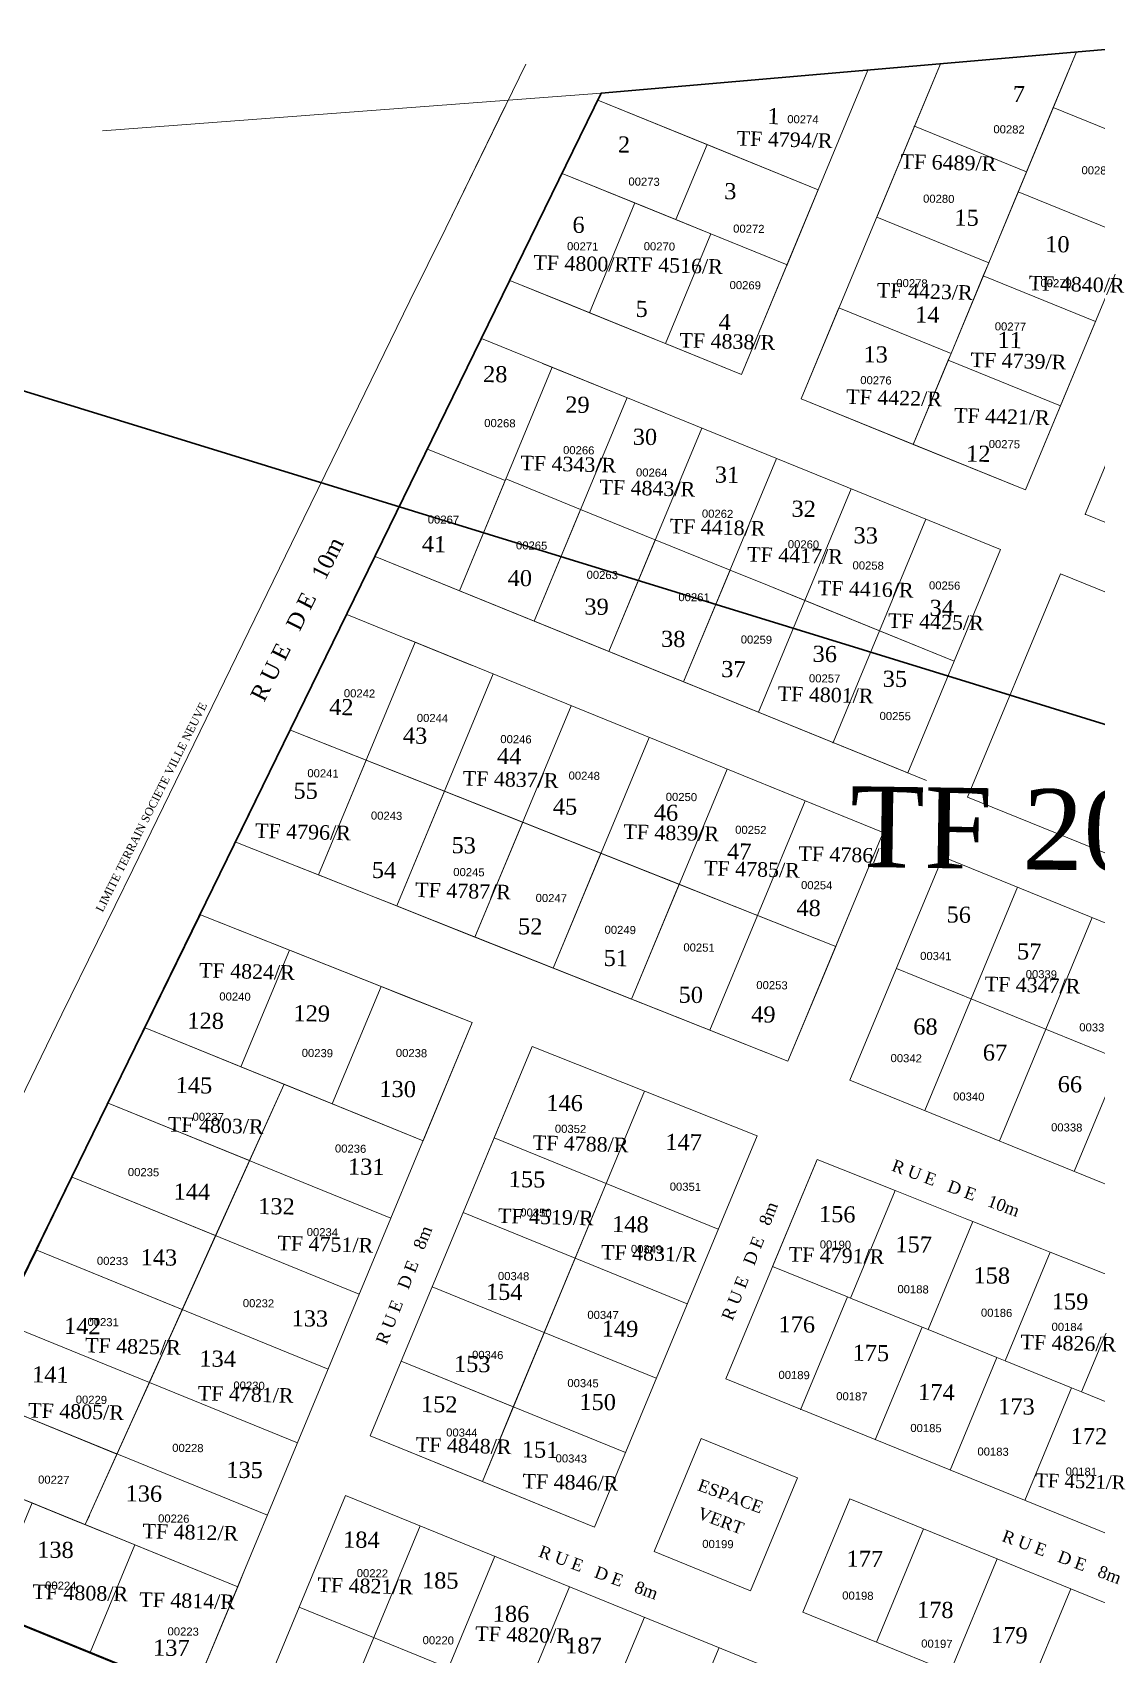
# Model space of a CAD drawing. Header units: metres. Extents: x 251686 to 255059, y 1627526 to 1631912.
# Drawn here: x 253093.8 to 253225.8, y 1631340 to 1631541.2 of the extents above; entities that cross this region are included whole.
import ezdxf
from ezdxf.enums import TextEntityAlignment as Align

# ---------------------------------------------------------------- set-up
doc = ezdxf.new("R2010")
doc.units = ezdxf.units.M
doc.header["$MEASUREMENT"] = 0
for name, color, linetype in [('limites_parcelles', 7, 'Continuous'), ('limites_tf', 7, 'Continuous'), ('numero_lot', 7, 'Continuous'), ('numero_parcelle', 7, 'Continuous'), ('toponymie', 7, 'Continuous')]:
    doc.layers.add(name, color=color, linetype=linetype)
doc.layers.add('Numero_TF', color=7, linetype='Continuous', lineweight=0)
doc.layers.add('Réquisition', color=240, linetype='Continuous', lineweight=0)
doc.styles.get("Standard").update_dxf_attribs({"font": 'txt.shx'})
doc.styles.add('Style-FANCY', font='times.ttf')

# ---------------------------------------------------------------- blocks, each defined once
blk = doc.blocks.new('TCPOINT_2_2_1')
at = {"color": 0, "lineweight": -2}
blk.add_point((0, 0), dxfattribs=at)
blk.add_attdef('MAT', (0.000001, 0.000001), '', height=0.0003, dxfattribs=at)
blk.add_attdef('ALT', text='', height=0.0003, dxfattribs=at).set_placement((0.0001, -0.0001), align=Align.TOP_LEFT)

msp = doc.modelspace()

# ---------------------------------------------------------------- linework, layer by layer
at = {"layer": 'limites_parcelles', "color": 7, "lineweight": 0}
for p, q in [((253240.107885, 1631540.241036), (253223.257204, 1631538.777085)), ((253223.257204, 1631538.777085), (253217.082712, 1631523.912395)), ((253223.257204, 1631538.777085), (253220.392182, 1631531.879729)), ((253197.419493, 1631536.532359), (253181.73679, 1631498.777266)), ((253206.406523, 1631537.313133), (253189.147668, 1631495.763556)), ((253184.612975, 1631535.419756), (253173.882503, 1631534.487516)), ((253191.258167, 1631521.699366), (253163.936065, 1631532.810183)), ((253220.392182, 1631531.879729), (253217.082712, 1631523.912395)), ((253234.287578, 1631526.229022), (253220.392182, 1631531.879729)), ((253187.390578, 1631512.388397), (253159.508288, 1631523.727021)), ((253217.082712, 1631523.912395), (253212.402818, 1631512.645853)), ((253217.082712, 1631523.912395), (253216.05485, 1631521.437883)), ((253187.342243, 1631512.272033), (253191.296198, 1631521.790924)), ((253216.05485, 1631521.437883), (253212.402818, 1631512.645853)), ((253216.05485, 1631521.437883), (253229.950246, 1631515.787175)), ((253231.515761, 1631519.556052), (253216.938459, 1631484.46214)), ((253177.962848, 1631516.222282), (253172.309059, 1631502.611151)), ((253187.390578, 1631512.388397), (253177.962848, 1631516.222282)), ((253181.73679, 1631498.777266), (253187.342243, 1631512.272033)), ((253187.342243, 1631512.272033), (253187.390578, 1631512.388397)), ((253212.402818, 1631512.645853), (253207.722765, 1631501.378928)), ((253212.402818, 1631512.645853), (253211.717627, 1631510.996299)), ((253153.036691, 1631510.448461), (253171.176289, 1631503.071804)), ((253211.717627, 1631510.996299), (253207.722765, 1631501.378928)), ((253225.613022, 1631505.345591), (253211.717627, 1631510.996299)), ((253181.73679, 1631498.777266), (253160.618593, 1631507.365202)), ((253160.618593, 1631507.365202), (253171.176289, 1631503.071804)), ((253221.275656, 1631494.903661), (253225.613022, 1631505.345591)), ((253213.869553, 1631477.073948), (253149.520839, 1631503.242024)), ((253172.309059, 1631502.611151), (253181.73679, 1631498.777266)), ((253158.290173, 1631499.675883), (253146.781777, 1631471.970164)), ((253172.184215, 1631494.025726), (253157.095745, 1631500.16161)), ((253207.38026, 1631500.554369), (253203.043063, 1631490.112848)), ((253207.722765, 1631501.378928), (253207.38026, 1631500.554369)), ((253221.275656, 1631494.903661), (253207.38026, 1631500.554369)), ((253156.044867, 1631468.203231), (253167.553263, 1631495.908951)), ((253216.938459, 1631484.46214), (253189.147668, 1631495.763556)), ((253216.938459, 1631484.46214), (253221.275656, 1631494.903661)), ((253165.307632, 1631464.436431), (253176.816028, 1631492.142151)), ((253142.930447, 1631489.729212), (253136.340055, 1631476.216399)), ((253142.832299, 1631489.527971), (253136.340055, 1631476.216399)), ((253203.043063, 1631490.112848), (253216.938459, 1631484.46214)), ((253228.185233, 1631490.683101), (253224.349337, 1631481.44843)), ((253186.079866, 1631488.374915), (253174.57147, 1631460.669195)), ((253146.781777, 1631471.970164), (253152.535975, 1631485.823023)), ((253161.799065, 1631482.056091), (253152.535975, 1631485.823023)), ((253195.343125, 1631484.607914), (253183.834729, 1631456.902194)), ((253156.044867, 1631468.203231), (253161.799065, 1631482.056091)), ((253171.06183, 1631478.289291), (253161.799065, 1631482.056091)), ((253252.140128, 1631470.147014), (253224.349337, 1631481.44843)), ((253224.349337, 1631481.44843), (253238.244733, 1631475.797722)), ((253204.606491, 1631480.840869), (253193.098095, 1631453.13515)), ((253165.307632, 1631464.436431), (253171.06183, 1631478.289291)), ((253180.325668, 1631474.522055), (253171.06183, 1631478.289291)), ((253136.340055, 1631476.216399), (253193.098095, 1631453.13515)), ((253136.340055, 1631476.216399), (253183.834729, 1631456.902194)), ((253136.340055, 1631476.216399), (253156.044867, 1631468.203231)), ((253136.340055, 1631476.216399), (253146.781777, 1631471.970164)), ((253136.340055, 1631476.216399), (253165.307632, 1631464.436431)), ((253136.340055, 1631476.216399), (253174.57147, 1631460.669195)), ((253204.693751, 1631448.419655), (253136.340055, 1631476.216399)), ((253213.869553, 1631477.073948), (253202.361157, 1631449.368229)), ((253174.57147, 1631460.669195), (253180.325668, 1631474.522055)), ((253184.957056, 1631472.638653), (253180.325668, 1631474.522055)), ((253221.280431, 1631474.060238), (253209.772035, 1631446.354518)), ((253249.071223, 1631462.758822), (253221.280431, 1631474.060238)), ((253146.781777, 1631471.970164), (253156.044867, 1631468.203231)), ((253189.588927, 1631470.755054), (253184.957056, 1631472.638653)), ((253198.852293, 1631466.988009), (253184.957056, 1631472.638653)), ((253184.957056, 1631472.638653), (253208.115355, 1631463.221089)), ((253183.834729, 1631456.902194), (253189.588927, 1631470.755054)), ((253198.852293, 1631466.988009), (253189.588927, 1631470.755054)), ((253148.342467, 1631462.699298), (253132.825179, 1631469.009566)), ((253156.044867, 1631468.203231), (253165.307632, 1631464.436431)), ((253141.281252, 1631465.570815), (253129.297266, 1631436.720144)), ((253199.292252, 1631441.980037), (253140.362217, 1631465.94455)), ((253148.342467, 1631462.699298), (253140.362217, 1631465.94455)), ((253193.098095, 1631453.13515), (253198.852293, 1631466.988009)), ((253208.115355, 1631463.221089), (253198.852293, 1631466.988009)), ((253150.950212, 1631461.638832), (253138.999146, 1631432.867413)), ((253202.361157, 1631449.368229), (253208.115355, 1631463.221089)), ((253174.57147, 1631460.669195), (253183.834729, 1631456.902194)), ((253160.618711, 1631457.707036), (253148.700564, 1631429.014866)), ((253125.840588, 1631454.688495), (253119.059908, 1631440.78552)), ((253135.214679, 1631450.965933), (253125.840588, 1631454.688495)), ((253174.020347, 1631435.555744), (253125.840588, 1631454.688495)), ((253164.318904, 1631439.408302), (253125.840588, 1631454.688495)), ((253154.617976, 1631443.260655), (253125.840588, 1631454.688495)), ((253144.916559, 1631447.113202), (253125.840588, 1631454.688495)), ((253183.721747, 1631431.703204), (253125.840588, 1631454.688495)), ((253193.423189, 1631427.850647), (253125.840588, 1631454.688495)), ((253158.401491, 1631425.162513), (253170.286722, 1631453.775438)), ((253193.098095, 1631453.13515), (253202.361157, 1631449.368229)), ((253129.297266, 1631436.720144), (253135.214679, 1631450.965933)), ((253144.916559, 1631447.113202), (253135.214679, 1631450.965933)), ((253179.955247, 1631449.843632), (253168.102935, 1631421.309955)), ((253199.292252, 1631441.980037), (253185.396856, 1631447.630745)), ((253138.999146, 1631432.867413), (253144.916559, 1631447.113202)), ((253154.617976, 1631443.260655), (253144.916559, 1631447.113202)), ((253189.623729, 1631445.911843), (253177.804334, 1631417.457415)), ((253237.562827, 1631435.053103), (253209.772035, 1631446.354518)), ((253148.700564, 1631429.014866), (253154.617976, 1631443.260655)), ((253164.318904, 1631439.408302), (253154.617976, 1631443.260655)), ((253199.292252, 1631441.980037), (253187.505776, 1631413.604858)), ((253119.059908, 1631440.78552), (253136.382523, 1631433.906505)), ((253119.059908, 1631440.78552), (253126.595075, 1631437.793216)), ((253164.318904, 1631439.408302), (253158.401491, 1631425.162513)), ((253174.020347, 1631435.555744), (253164.318904, 1631439.408302)), ((253126.595075, 1631437.793216), (253136.382523, 1631433.906505)), ((253187.505776, 1631413.604858), (253126.595075, 1631437.793216)), ((253126.595075, 1631437.793216), (253129.297266, 1631436.720144)), ((253206.702351, 1631438.964452), (253195.193957, 1631411.258738)), ((253129.297266, 1631436.720144), (253136.382523, 1631433.906505)), ((253168.102935, 1631421.309955), (253174.020347, 1631435.555744)), ((253183.721747, 1631431.703204), (253174.020347, 1631435.555744)), ((253215.965842, 1631435.197059), (253204.457449, 1631407.491345)), ((253136.382523, 1631433.906505), (253138.999146, 1631432.867413)), ((253136.382523, 1631433.906505), (253173.563071, 1631419.141671)), ((253136.382523, 1631433.906505), (253168.102935, 1631421.309955)), ((253136.382523, 1631433.906505), (253158.401491, 1631425.162513)), ((253136.382523, 1631433.906505), (253148.700564, 1631429.014866)), ((253114.662082, 1631431.772312), (253107.806587, 1631417.761153)), ((253137.060471, 1631422.877647), (253114.662082, 1631431.772312)), ((253114.662082, 1631431.772312), (253148.348535, 1631418.395024)), ((253138.999146, 1631432.867413), (253148.700564, 1631429.014866)), ((253177.804334, 1631417.457415), (253183.721747, 1631431.703204)), ((253193.423189, 1631427.850647), (253183.721747, 1631431.703204)), ((253191.443991, 1631423.085856), (253195.382138, 1631432.566691)), ((253225.229334, 1631431.429666), (253213.72094, 1631403.723952)), ((253125.700377, 1631427.388875), (253119.693326, 1631412.927287)), ((253137.060471, 1631422.877647), (253125.700377, 1631427.388875)), ((253148.700564, 1631429.014866), (253158.401491, 1631425.162513)), ((253191.443991, 1631423.085856), (253193.423189, 1631427.850647)), ((253234.492825, 1631427.662273), (253222.984432, 1631399.956559)), ((253158.401491, 1631425.162513), (253168.102935, 1631421.309955)), ((253187.505776, 1631413.604858), (253191.443991, 1631423.085856)), ((253131.014873, 1631408.323262), (253137.060471, 1631422.877647)), ((253148.348535, 1631418.395024), (253139.526159, 1631421.898494)), ((253168.102935, 1631421.309955), (253173.563071, 1631419.141671)), ((253173.563071, 1631419.141671), (253177.804334, 1631417.457415)), ((253173.563071, 1631419.141671), (253187.505776, 1631413.604858)), ((253107.806587, 1631417.761153), (253104.850024, 1631411.718574)), ((253142.267247, 1631403.747366), (253107.806587, 1631417.761153)), ((253107.806587, 1631417.761153), (253131.014873, 1631408.323262)), ((253119.693326, 1631412.927287), (253107.806587, 1631417.761153)), ((253177.804334, 1631417.457415), (253187.505776, 1631413.604858)), ((253155.784644, 1631415.442057), (253147.2385, 1631394.867769)), ((253155.784644, 1631415.442057), (253151.074781, 1631404.103366)), ((253104.850024, 1631411.718574), (253094.985232, 1631391.413288)), ((253104.850024, 1631411.718574), (253098.782445, 1631399.229316)), ((253104.850024, 1631411.718574), (253103.252326, 1631408.429937)), ((253125.037435, 1631410.754049), (253119.693326, 1631412.927287)), ((253119.693326, 1631412.927287), (253131.014873, 1631408.323262)), ((253125.037435, 1631410.754049), (253100.376714, 1631356.150064)), ((253104.327035, 1631364.8969), (253125.037435, 1631410.754049)), ((253108.33917, 1631373.780603), (253125.037435, 1631410.754049)), ((253112.416149, 1631382.807887), (253125.037435, 1631410.754049)), ((253116.558664, 1631391.98028), (253125.037435, 1631410.754049)), ((253120.76286, 1631401.289246), (253125.037435, 1631410.754049)), ((253142.267247, 1631403.747366), (253125.037435, 1631410.754049)), ((253149.619918, 1631361.497903), (253169.727349, 1631409.905244)), ((253103.252326, 1631408.429937), (253098.782445, 1631399.229316)), ((253138.276513, 1631394.147283), (253103.252326, 1631408.429937)), ((253103.252326, 1631408.429937), (253120.76286, 1631401.289246)), ((253133.472195, 1631407.323966), (253142.264635, 1631403.748429)), ((253151.074781, 1631404.103366), (253147.2385, 1631394.867769)), ((253178.853609, 1631392.775326), (253151.074781, 1631404.103366)), ((253151.074781, 1631404.103366), (253164.964581, 1631398.439188)), ((253183.669279, 1631404.36874), (253163.508946, 1631355.834041)), ((253116.558664, 1631391.98028), (253120.76286, 1631401.289246)), ((253191.105388, 1631401.415773), (253179.80443, 1631374.209445)), ((253185.603628, 1631388.17064), (253191.105388, 1631401.415773)), ((253098.782445, 1631399.229316), (253094.985232, 1631391.413288)), ((253134.360878, 1631384.720644), (253098.782445, 1631399.229316)), ((253098.782445, 1631399.229316), (253116.558664, 1631391.98028)), ((253164.964581, 1631398.439188), (253149.619918, 1631361.497903)), ((253157.292155, 1631379.968318), (253164.964581, 1631398.439188)), ((253161.128301, 1631389.203592), (253164.964581, 1631398.439188)), ((253147.2385, 1631394.867769), (253143.402354, 1631385.632495)), ((253147.2385, 1631394.867769), (253161.128301, 1631389.203592)), ((253175.017329, 1631383.539729), (253147.2385, 1631394.867769)), ((253094.985232, 1631391.413288), (253091.394815, 1631384.113014)), ((253094.985232, 1631391.413288), (253094.371902, 1631390.166223)), ((253112.416149, 1631382.807887), (253116.558664, 1631391.98028)), ((253094.371902, 1631390.166223), (253091.394815, 1631384.113014)), ((253130.502689, 1631375.432305), (253094.371902, 1631390.166223)), ((253094.371902, 1631390.166223), (253112.416149, 1631382.807887)), ((253157.292155, 1631379.968318), (253161.128301, 1631389.203592)), ((253143.402354, 1631385.632495), (253139.566228, 1631376.397268)), ((253171.181183, 1631374.304455), (253143.402354, 1631385.632495)), ((253143.402354, 1631385.632495), (253157.292155, 1631379.968318)), ((253194.867225, 1631384.403502), (253189.039413, 1631370.37342)), ((253126.705538, 1631366.290908), (253089.995025, 1631381.261235)), ((253089.995025, 1631381.261235), (253108.33917, 1631373.780603)), ((253108.33917, 1631373.780603), (253112.416149, 1631382.807887)), ((253153.456028, 1631370.733091), (253157.292155, 1631379.968318)), ((253204.130822, 1631380.636363), (253198.331624, 1631366.675169)), ((253213.394419, 1631376.869225), (253207.595221, 1631362.90803)), ((253139.566228, 1631376.397268), (253167.345056, 1631365.069229)), ((253139.566228, 1631376.397268), (253153.456028, 1631370.733091)), ((253104.327035, 1631364.8969), (253108.33917, 1631373.780603)), ((253263.002817, 1631340.375953), (253179.80443, 1631374.209445)), ((253222.658017, 1631373.102086), (253216.858818, 1631359.140892)), ((253085.692586, 1631372.495917), (253104.327035, 1631364.8969)), ((253085.692586, 1631372.495917), (253122.968781, 1631357.294908)), ((253163.508946, 1631355.834041), (253135.730117, 1631367.16208)), ((253176.735524, 1631366.821254), (253170.916839, 1631352.813146)), ((253188.677381, 1631361.964973), (253176.735524, 1631366.821254)), ((253100.376714, 1631356.150064), (253104.327035, 1631364.8969)), ((253201.3792, 1631299.352609), (253045.021782, 1631363.114226)), ((253081.456432, 1631363.865642), (253098.788885, 1631356.797571)), ((253104.11791, 1631354.624427), (253088.948798, 1631360.8103)), ((253088.948798, 1631360.8103), (253119.289595, 1631348.437505)), ((253163.508946, 1631355.834041), (253149.619918, 1631361.497903)), ((253188.677381, 1631361.964973), (253182.853888, 1631347.945289)), ((253093.792729, 1631358.834974), (253098.788885, 1631356.797571)), ((253241.067314, 1631315.566588), (253132.661232, 1631359.773939)), ((253195.161899, 1631359.327976), (253189.335795, 1631345.302006)), ((253197.811844, 1631358.250348), (253195.161899, 1631359.327976)), ((253098.788885, 1631356.797571), (253104.11791, 1631354.624427)), ((253098.788885, 1631356.797571), (253100.376714, 1631356.150064)), ((253100.376714, 1631356.150064), (253100.913797, 1631357.268275)), ((253100.376714, 1631356.150064), (253101.453397, 1631355.710999)), ((253119.289595, 1631348.437505), (253100.376714, 1631356.150064)), ((253182.853888, 1631347.945289), (253170.912031, 1631352.80157)), ((253200.014043, 1631299.976789), (253076.43035, 1631350.233387)), ((253201.3792, 1631299.352609), (253077.795506, 1631349.609207)), ((253119.289595, 1631348.437505), (253119.975845, 1631350.089607)), ((253225.954176, 1631305.530358), (253126.907073, 1631345.921173))]:
    msp.add_line(p, q, dxfattribs=at)
at = {"layer": 'limites_parcelles', "color": 7, "linetype": 'Continuous', "lineweight": 0}
msp.add_line((253102.551049, 1631528.990961), (253164.362882, 1631533.673914), dxfattribs=at)
at = {"layer": 'limites_parcelles', "color": 7, "lineweight": 0, "flags": 128}
for points in [[(253066.92033, 1631356.946208), (253082.419646, 1631388.522817), (253086.001111, 1631395.804889), (253097.49164, 1631419.456525), (253101.896844, 1631428.446887), (253106.28353, 1631437.401512), (253127.474216, 1631480.950231), (253131.868061, 1631489.915755), (253140.632619, 1631507.907142), (253145.085352, 1631516.933821), (253154.998069, 1631537.283884)], [(253066.92033, 1631356.946208), (253082.419646, 1631388.522817), (253086.001111, 1631395.804889), (253097.49164, 1631419.456525), (253101.896844, 1631428.446887), (253106.28353, 1631437.401512), (253127.474216, 1631480.950231), (253131.868061, 1631489.915755), (253140.632619, 1631507.907142), (253145.085352, 1631516.933821), (253152.410049, 1631531.970873)], [(253142.930447, 1631489.729212), (253149.520839, 1631503.242024)], [(253125.840588, 1631454.688495), (253132.825179, 1631469.009566)], [(253269.694093, 1631413.34618), (253206.702351, 1631438.964452)], [(253247.265611, 1631406.27463), (253200.948154, 1631425.111595)], [(253148.348535, 1631418.395024), (253113.745021, 1631335.089301)], [(253183.669279, 1631404.36874), (253155.784644, 1631415.442057)], [(253258.185699, 1631385.640466), (253195.193957, 1631411.258738)], [(253132.661232, 1631359.773939), (253121.152914, 1631332.068407)], [(253141.9211, 1631355.99782), (253136.166941, 1631342.145054)], [(253151.180967, 1631352.221702), (253145.426808, 1631338.368936)], [(253199.898705, 1631299.691505), (253076.431388, 1631350.233332)], [(253160.440834, 1631348.445584), (253154.686675, 1631334.592818)], [(253169.700701, 1631344.669465), (253163.946542, 1631330.816699)], [(253136.166941, 1631342.145054), (253130.412782, 1631328.292289)], [(253178.960568, 1631340.893347), (253173.206409, 1631327.040581)]]:
    msp.add_lwpolyline(points, dxfattribs=at)
for points in [[(253177.47576, 1631527.304125), (253163.941166, 1631532.808109), (253159.516125, 1631523.723834), (253168.534867, 1631520.056268), (253173.608172, 1631517.993156), (253177.47576, 1631527.304125)], [(253191.258167, 1631521.699366), (253177.47576, 1631527.304125), (253173.608172, 1631517.993156), (253177.962848, 1631516.222282), (253187.390578, 1631512.388397), (253191.258167, 1631521.699366)], [(253168.534867, 1631520.056268), (253159.516125, 1631523.723834), (253154.064594, 1631512.53225), (253153.036691, 1631510.448461), (253160.618593, 1631507.365202), (253162.881079, 1631506.445138), (253168.534867, 1631520.056268)], [(253177.962848, 1631516.222282), (253159.516125, 1631523.723834), (253154.064594, 1631512.53225), (253153.036691, 1631510.448461), (253160.618593, 1631507.365202), (253171.176289, 1631503.071804), (253172.309059, 1631502.611151), (253177.962848, 1631516.222282)], [(253177.962848, 1631516.222282), (253168.534867, 1631520.056268), (253162.881079, 1631506.445138), (253171.176289, 1631503.071804), (253172.309059, 1631502.611151), (253177.962848, 1631516.222282)], [(253133.472195, 1631407.323966), (253142.264635, 1631403.748429), (253148.348535, 1631418.395024), (253139.526159, 1631421.898494), (253137.060471, 1631422.877647), (253131.014873, 1631408.323262), (253133.472195, 1631407.323966)], [(253191.105388, 1631401.415773), (253185.603628, 1631388.17064), (253194.867225, 1631384.403502), (253195.263052, 1631384.242535), (253200.7977, 1631397.566842), (253191.105388, 1631401.415773)], [(253195.263052, 1631384.242535), (253204.130822, 1631380.636363), (253204.865382, 1631380.337647), (253210.432723, 1631393.74066), (253209.695662, 1631394.033356), (253200.7977, 1631397.566842), (253195.263052, 1631384.242535)], [(253204.865382, 1631380.337647), (253213.394419, 1631376.869225), (253214.411411, 1631376.455655), (253220.011253, 1631389.936913), (253218.990799, 1631390.342147), (253210.432723, 1631393.74066), (253204.865382, 1631380.337647)], [(253222.658017, 1631373.102086), (253223.902301, 1631372.596085), (253229.534456, 1631386.155136), (253228.285936, 1631386.650939), (253220.011253, 1631389.936913), (253214.411411, 1631376.455655), (253222.658017, 1631373.102086)], [(253231.921614, 1631369.334948), (253233.339768, 1631368.758241), (253239.004056, 1631382.394647), (253237.581073, 1631382.95973), (253229.534456, 1631386.155136), (253223.902301, 1631372.596085), (253231.921614, 1631369.334948)], [(253106.541165, 1631353.636238), (253104.11791, 1631354.624427), (253098.788885, 1631356.797571), (253088.948798, 1631360.8103), (253081.456432, 1631363.865642), (253075.072502, 1631350.859723), (253075.072511, 1631350.859725), (253100.996592, 1631340.288037), (253106.541165, 1631353.636238)], [(253098.788885, 1631356.797571), (253093.792729, 1631358.834974), (253088.248156, 1631345.486774), (253100.996592, 1631340.288037), (253106.541165, 1631353.636238), (253104.11791, 1631354.624427), (253098.788885, 1631356.797571)], [(253197.811844, 1631358.250348), (253195.161899, 1631359.327976), (253189.335795, 1631345.302006), (253198.477815, 1631341.573945), (253204.307602, 1631355.608781), (253197.811844, 1631358.250348)], [(253198.477815, 1631341.573945), (253207.597364, 1631337.855048), (253207.614418, 1631337.848094), (253213.447885, 1631351.891789), (253204.307602, 1631355.608781), (253198.477815, 1631341.573945)], [(253209.933654, 1631336.902323), (253216.745666, 1631334.124425), (253222.582811, 1631348.176976), (253213.447885, 1631351.891789), (253207.614418, 1631337.848094), (253209.933654, 1631336.902323)], [(253222.582811, 1631348.176976), (253216.745666, 1631334.124425), (253219.671028, 1631332.93148), (253225.870616, 1631330.403325), (253231.711437, 1631344.464725), (253225.509352, 1631346.986868), (253222.582811, 1631348.176976)]]:
    msp.add_lwpolyline(points, close=True, dxfattribs=at)
at = {"layer": 'limites_parcelles', "color": 7, "lineweight": 0}
for points in [[(253212.402818, 1631512.645853), (253223.257204, 1631538.777085), (253206.406523, 1631537.313133), (253198.507422, 1631518.296561)], [(253217.082712, 1631523.912395), (253223.257204, 1631538.777085), (253206.406523, 1631537.313133), (253203.187316, 1631529.563102)], [(253198.507422, 1631518.296561), (253212.402818, 1631512.645853), (253217.082712, 1631523.912395), (253203.187316, 1631529.563102)], [(253189.147668, 1631495.763556), (253203.043063, 1631490.112848), (253207.722765, 1631501.378928), (253193.827369, 1631507.029635)], [(253136.340055, 1631476.216399), (253146.781777, 1631471.970164), (253152.450281, 1631485.616719), (253142.832299, 1631489.527971)], [(253125.700377, 1631427.388875), (253114.662082, 1631431.772312), (253107.806587, 1631417.761153), (253119.693326, 1631412.927287)], [(253135.730117, 1631367.16208), (253149.619918, 1631361.497903), (253153.456028, 1631370.733091), (253139.566228, 1631376.397268)], [(253113.745021, 1631335.089302), (253119.289595, 1631348.437505), (253106.541165, 1631353.636238), (253100.996592, 1631340.288037)]]:
    msp.add_3dface(points, dxfattribs=at)
at = {"layer": 'limites_tf', "color": 5, "linetype": 'Continuous', "lineweight": 30, "flags": 128}
msp.add_lwpolyline([(253338.793565, 1631549.761716), (253444.564018, 1631440.933943), (253219.888387, 1631291.800846), (253075.065726, 1631350.867024), (253164.363276, 1631533.677353), (253257.358973, 1631541.716111), (253257.895576, 1631534.547621), (253271.390438, 1631536.173037), (253265.299981, 1631542.421583), (253338.793565, 1631549.761716)], close=True, dxfattribs=at)
at = {"layer": 'Réquisition', "color": 3, "linetype": 'Continuous', "lineweight": 30, "flags": 128}
msp.add_lwpolyline([(252787.343625, 1631264.56264), (252785.572183, 1631266.590507), (252919.674873, 1631550.181121), (253390.595759, 1631404.867731), (253306.193636, 1631240.01125), (253168.722063, 1630971.496611), (253153.603716, 1630907.489782), (253094.073842, 1630867.539945), (253056.732748, 1630885.562411), (253022.258657, 1630902.199277), (252999.275854, 1630926.564021), (252977.697687, 1631019.616696), (252971.268182, 1631047.344717), (252936.0215, 1631044.607453), (252827.135677, 1631095.210585), (252828.797528, 1631106.779087), (252825.943503, 1631119.504897), (252825.169732, 1631185.881846), (252815.531298, 1631221.343829), (252787.343625, 1631264.56264)], close=True, dxfattribs=at)

# ---------------------------------------------------------------- block references
at = {"layer": 'limites_parcelles', "color": 7, "lineweight": 0, "xscale": 1000, "yscale": 1000, "zscale": 1000, "rotation": 359.1731}
for p in [(253220.392182, 1631531.879729), (253203.187316, 1631529.563102), (253224.349337, 1631481.44843), (253193.098095, 1631453.13515), (253143.402354, 1631385.632495)]:
    msp.add_blockref('TCPOINT_2_2_1', p, dxfattribs=at)

# ---------------------------------------------------------------- texts
at = {"layer": 'numero_lot', "color": 7, "linetype": 'Continuous', "lineweight": 0, "line_spacing_factor": 0.6}
for s, insert, char_height, attachment_point, rotation in [('\\fTimes New Roman|b0|i0|c00|p23;7', (253216.132329, 1631533.558519), 2, 5, 359.17307872), ('\\fTimes New Roman|b0|i0|c00|p23;1', (253185.709537, 1631530.827988), 2, 5, 359.17307872), ('\\fTimes New Roman|b0|i0|c00|p23;2', (253167.179507, 1631527.305361), 2, 5, 359.17307872), ('\\fTimes New Roman|b0|i0|c00|p23;3', (253180.364934, 1631521.50251), 2, 5, 359.17307872), ('\\fTimes New Roman|b0|i0|c00|p23;6', (253161.543399, 1631517.331267), 2, 5, 359.17307872), ('\\fTimes New Roman|b0|i0|c00|p23;15', (253209.649527, 1631518.216441), 2, 5, 359.17307872), ('\\fTimes New Roman|b0|i0|c00|p23;10', (253220.902339, 1631514.926586), 2, 5, 359.17307872), ('\\fTimes New Roman|b0|i0|c00|p23;5', (253169.372846, 1631506.899823), 2, 5, 359.17307872), ('\\fTimes New Roman|b0|i0|c00|p23;4', (253179.656495, 1631505.293981), 2, 5, 359.17307872), ('\\fTimes New Roman|b0|i0|c00|p23;14', (253204.779769, 1631506.207408), 2, 5, 359.17307872), ('\\fTimes New Roman|b0|i0|c00|p23;11', (253214.996606, 1631503.059613), 2, 5, 359.17307872), ('\\fTimes New Roman|b0|i0|c00|p23;13', (253198.378625, 1631501.266507), 2, 5, 359.17307872), ('\\fTimes New Roman|b0|i0|c00|p23;28', (253151.21499, 1631498.806927), 2, 5, 359.17307872), ('\\fTimes New Roman|b0|i0|c00|p23;29', (253161.406409, 1631495.024068), 2, 5, 359.17307872), ('\\fTimes New Roman|b0|i0|c00|p23;30', (253169.773335, 1631491.034357), 2, 5, 359.17307872), ('\\fTimes New Roman|b0|i0|c00|p23;12', (253211.099726, 1631488.958454), 2, 5, 359.17307872), ('\\fTimes New Roman|b0|i0|c00|p23;31', (253179.951585, 1631486.339139), 2, 5, 359.17307872), ('\\fTimes New Roman|b0|i0|c00|p23;32', (253189.453482, 1631482.108515), 2, 5, 359.17307872), ('\\fTimes New Roman|b0|i0|c00|p23;33', (253197.147365, 1631478.813649), 2, 5, 359.17307872), ('\\fTimes New Roman|b0|i0|c00|p23;41', (253143.625005, 1631477.749512), 2, 5, 359.17307872), ('\\fTimes New Roman|b0|i0|c00|p23;40', (253154.265357, 1631473.519762), 2, 5, 359.17307872), ('\\fTimes New Roman|b0|i0|c00|p23;39', (253163.777134, 1631469.974126), 2, 5, 359.17307872), ('\\fTimes New Roman|b0|i0|c00|p23;34', (253206.580342, 1631469.808289), 2, 5, 359.17307872), ('\\fTimes New Roman|b0|i0|c00|p23;38', (253173.282265, 1631465.967987), 2, 5, 359.17307872), ('\\fTimes New Roman|b0|i0|c00|p23;36', (253192.069163, 1631464.10879), 2, 5, 359.17307872), ('\\fTimes New Roman|b0|i0|c00|p23;37', (253180.741985, 1631462.224555), 2, 5, 359.17307872), ('\\fTimes New Roman|b0|i0|c00|p23;35', (253200.761308, 1631461.023065), 2, 5, 359.17307872), ('\\fTimes New Roman|b0|i0|c00|p23;42', (253132.136515, 1631457.536297), 2, 5, 359.17307872), ('\\fTimes New Roman|b0|i0|c00|p23;43', (253141.280063, 1631453.977684), 2, 5, 359.17307872), ('\\fTimes New Roman|b0|i0|c00|p23;44', (253152.942948, 1631451.456217), 2, 5, 359.17307872), ('\\fTimes New Roman|b0|i0|c00|p23;55', (253127.71742, 1631447.141731), 2, 5, 359.17307872), ('\\fTimes New Roman|b0|i0|c00|p23;45', (253159.871323, 1631445.181483), 2, 5, 359.17307872), ('\\fTimes New Roman|b0|i0|c00|p23;46', (253172.388133, 1631444.4213), 2, 5, 359.17307872), ('\\fTimes New Roman|b0|i0|c00|p23;53', (253147.307603, 1631440.380438), 2, 5, 359.17307872), ('\\fTimes New Roman|b0|i0|c00|p23;47', (253181.465359, 1631439.625744), 2, 5, 359.17307872), ('\\fTimes New Roman|b0|i0|c00|p23;54', (253137.427148, 1631437.305545), 2, 5, 359.17307872), ('\\fTimes New Roman|b0|i0|c00|p23;48', (253190.06593, 1631432.609864), 2, 5, 359.17307872), ('\\fTimes New Roman|b0|i0|c00|p23;52', (253155.551958, 1631430.320049), 2, 5, 359.17307872), ('\\fTimes New Roman|b0|i0|c00|p23;56', (253208.677905, 1631431.778605), 2, 5, 359.17307872), ('\\fTimes New Roman|b0|i0|c00|p23;51', (253166.167969, 1631426.394885), 2, 5, 359.17307872), ('\\fTimes New Roman|b0|i0|c00|p23;57', (253217.413391, 1631427.210287), 2, 5, 359.17307872), ('\\fTimes New Roman|b0|i0|c00|p23;50', (253175.461235, 1631421.832821), 2, 5, 359.17307872), ('\\fTimes New Roman|b0|i0|c00|p23;128', (253115.318026, 1631418.623181), 2, 5, 359.17307872), ('\\fTimes New Roman|b0|i0|c00|p23;129', (253128.469533, 1631419.530361), 2, 5, 359.17307872), ('\\fTimes New Roman|b0|i0|c00|p23;49', (253184.456981, 1631419.409903), 2, 5, 359.17307872), ('\\fTimes New Roman|b0|i0|c00|p23;68', (253204.550815, 1631417.900984), 2, 5, 359.17307872), ('\\fTimes New Roman|b0|i0|c00|p23;67', (253213.170178, 1631414.667265), 2, 5, 359.17307872), ('\\fTimes New Roman|b0|i0|c00|p23;145', (253113.870402, 1631410.621823), 2, 5, 359.17307872), ('\\fTimes New Roman|b0|i0|c00|p23;130', (253139.126453, 1631410.151914), 2, 5, 359.17307872), ('\\fTimes New Roman|b0|i0|c00|p23;66', (253222.456585, 1631410.741594), 2, 5, 359.17307872), ('\\fTimes New Roman|b0|i0|c00|p23;146', (253159.817959, 1631408.421467), 2, 5, 359.17307872), ('\\fTimes New Roman|b0|i0|c00|p23;147', (253174.569305, 1631403.583064), 2, 5, 359.17307872), ('\\fTimes New Roman|b0|i0|c00|p23;131', (253135.233555, 1631400.51747), 2, 5, 359.17307872), ('\\fTimes New Roman|b0|i0|c00|p23;155', (253155.157616, 1631398.95931), 2, 5, 359.17307872), ('\\fTimes New Roman|b0|i0|c00|p23;144', (253113.607871, 1631397.434018), 2, 5, 359.17307872), ('\\fTimes New Roman|b0|i0|c00|p23;132', (253124.098057, 1631395.611211), 2, 5, 359.17307872), ('\\fTimes New Roman|b0|i0|c00|p23;156', (253193.613125, 1631394.626379), 2, 5, 359.17307872), ('\\fTimes New Roman|b0|i0|c00|p23;148', (253167.972116, 1631393.382052), 2, 5, 359.17307872), ('\\fTimes New Roman|b0|i0|c00|p23;157', (253203.09201, 1631390.882507), 2, 5, 359.17307872), ('\\fTimes New Roman|b0|i0|c00|p23;143', (253109.519692, 1631389.270064), 2, 5, 359.17307872), ('\\fTimes New Roman|b0|i0|c00|p23;158', (253212.770016, 1631387.029699), 2, 5, 359.17307872), ('\\fTimes New Roman|b0|i0|c00|p23;154', (253152.333864, 1631384.990818), 2, 5, 359.17307872), ('\\fTimes New Roman|b0|i0|c00|p23;159', (253222.477654, 1631383.803856), 2, 5, 359.17307872), ('\\fTimes New Roman|b0|i0|c00|p23;142', (253100.035537, 1631380.769895), 2, 5, 359.17307872), ('\\fTimes New Roman|b0|i0|c00|p23;133', (253128.23643, 1631381.70608), 2, 5, 359.17307872), ('\\fTimes New Roman|b0|i0|c00|p23;149', (253166.692117, 1631380.422557), 2, 5, 359.17307872), ('\\fTimes New Roman|b0|i0|c00|p23;176', (253188.599312, 1631380.963728), 2, 5, 359.17307872), ('\\fTimes New Roman|b0|i0|c00|p23;134', (253116.810208, 1631376.70683), 2, 5, 359.17307872), ('\\fTimes New Roman|b0|i0|c00|p23;153', (253148.367272, 1631376.055761), 2, 5, 359.17307872), ('\\fTimes New Roman|b0|i0|c00|p23;175', (253197.780042, 1631377.421824), 2, 5, 359.17307872), ('\\fTimes New Roman|b0|i0|c00|p23;141', (253096.063099, 1631374.752111), 2, 5, 359.17307872), ('\\fTimes New Roman|b0|i0|c00|p23;174', (253205.903498, 1631372.566804), 2, 5, 359.17307872), ('\\fTimes New Roman|b0|i0|c00|p23;152', (253144.273237, 1631371.052463), 2, 5, 359.17307872), ('\\fTimes New Roman|b0|i0|c00|p23;150', (253163.914303, 1631371.335225), 2, 5, 359.17307872), ('\\fTimes New Roman|b0|i0|c00|p23;173', (253215.835112, 1631370.790631), 2, 5, 359.17307872), ('\\fTimes New Roman|b0|i0|c00|p23;172', (253224.814857, 1631367.111982), 2, 5, 359.17307872), ('\\fTimes New Roman|b0|i0|c00|p23;151', (253156.778179, 1631365.428645), 2, 5, 359.17307872), ('\\fTimes New Roman|b0|i0|c00|p23;135', (253120.144681, 1631362.910488), 2, 5, 359.17307872), ('\\fTimes New Roman|b0|i0|c00|p23;136', (253107.655985, 1631359.983158), 2, 5, 359.17307872), ('\\fTimes New Roman|b0|i0|c00|p23;ESPACE', (253176.170335, 1631360.419865), 1.5, 7, 339.61582894), ('\\fTimes New Roman|b0|i0|c00|p23; VERT', (253175.602313, 1631357.119139), 1.5, 7, 339.61582894), ('\\fTimes New Roman|b0|i0|c00|p23;184', (253134.622505, 1631354.256447), 2, 5, 359.17307872), ('\\fTimes New Roman|b0|i0|c00|p23;138', (253096.703117, 1631353.009662), 2, 5, 359.17307872), ('\\fTimes New Roman|b0|i0|c00|p23;177', (253197.022936, 1631351.903793), 2, 5, 359.17307872), ('\\fTimes New Roman|b0|i0|c00|p23;185', (253144.402776, 1631349.204986), 2, 5, 359.17307872), ('\\fTimes New Roman|b0|i0|c00|p23;186', (253153.173555, 1631345.067332), 2, 5, 359.17307872), ('\\fTimes New Roman|b0|i0|c00|p23;178', (253205.761881, 1631345.560517), 2, 5, 359.17307872), ('\\fTimes New Roman|b0|i0|c00|p23;179', (253214.948431, 1631342.419628), 2, 5, 359.17307872), ('\\fTimes New Roman|b0|i0|c00|p23;179', (253214.948431, 1631342.419628), 2, 5, 359.17307872), ('\\fTimes New Roman|b0|i0|c00|p23;137', (253111.070482, 1631340.850815), 2, 5, 359.17307872), ('\\fTimes New Roman|b0|i0|c00|p23;187', (253162.147887, 1631341.130174), 2, 5, 359.17307872)]:
    msp.add_mtext(s, dxfattribs=dict(at, insert=insert, char_height=char_height, attachment_point=attachment_point, rotation=rotation))
at = {"layer": 'numero_parcelle', "color": 5, "lineweight": 0, "char_height": 1, "attachment_point": 1, "rotation": 359.23249986, "line_spacing_factor": 0.6}
for s, insert in [('\\fArial|b0|i0|c00|p39;00274', (253187.424474, 1631530.951405)), ('\\fArial|b0|i0|c00|p39;00282', (253212.979158, 1631529.706154)), ('\\fArial|b0|i0|c00|p39;00281', (253223.89784, 1631524.620527)), ('\\fArial|b0|i0|c00|p39;00273', (253167.73334, 1631523.218752)), ('\\fArial|b0|i0|c00|p39;00280', (253204.260915, 1631521.098004)), ('\\fArial|b0|i0|c00|p39;00272', (253180.714902, 1631517.382787)), ('\\fArial|b0|i0|c00|p39;00271', (253160.124476, 1631515.1943)), ('\\fArial|b0|i0|c00|p39;00270', (253169.629523, 1631515.1943)), ('\\fArial|b0|i0|c00|p39;00269', (253180.277322, 1631510.37963)), ('\\fArial|b0|i0|c00|p39;00278', (253200.942594, 1631510.629742)), ('\\fArial|b0|i0|c00|p39;00279', (253218.810475, 1631510.629742)), ('\\fArial|b0|i0|c00|p39;00277', (253213.147972, 1631505.257528)), ('\\fArial|b0|i0|c00|p39;00276', (253196.478228, 1631498.587855)), ('\\fArial|b0|i0|c00|p39;00268', (253149.859761, 1631493.270678)), ('\\fArial|b0|i0|c00|p39;00266', (253159.632398, 1631489.914999)), ('\\fArial|b0|i0|c00|p39;00275', (253212.397833, 1631490.667617)), ('\\fArial|b0|i0|c00|p39;00264', (253168.675734, 1631487.142916)), ('\\fArial|b0|i0|c00|p39;00262', (253176.843908, 1631482.036446)), ('\\fArial|b0|i0|c00|p39;00267', (253142.858469, 1631481.306951)), ('\\fArial|b0|i0|c00|p39;00265', (253153.797988, 1631478.09717)), ('\\fArial|b0|i0|c00|p39;00260', (253187.491706, 1631478.243069)), ('\\fArial|b0|i0|c00|p39;00258', (253195.51402, 1631475.616885)), ('\\fArial|b0|i0|c00|p39;00263', (253162.549603, 1631474.449692)), ('\\fArial|b0|i0|c00|p39;00261', (253173.926703, 1631471.677609)), ('\\fArial|b0|i0|c00|p39;00256', (253204.994937, 1631473.1366)), ('\\fArial|b0|i0|c00|p39;00259', (253181.657296, 1631466.425241)), ('\\fArial|b0|i0|c00|p39;00257', (253190.117191, 1631461.61057)), ('\\fArial|b0|i0|c00|p39;00242', (253132.45681, 1631459.759475)), ('\\fArial|b0|i0|c00|p39;00244', (253141.500145, 1631456.695594)), ('\\fArial|b0|i0|c00|p39;00255', (253198.868806, 1631456.941798)), ('\\fArial|b0|i0|c00|p39;00246', (253151.856223, 1631454.06941)), ('\\fArial|b0|i0|c00|p39;00241', (253127.935142, 1631449.838335)), ('\\fArial|b0|i0|c00|p39;00248', (253160.316118, 1631449.546537)), ('\\fArial|b0|i0|c00|p39;00250', (253172.358705, 1631446.911234)), ('\\fArial|b0|i0|c00|p39;00243', (253135.811595, 1631444.585967)), ('\\fArial|b0|i0|c00|p39;00252', (253180.96446, 1631442.826059)), ('\\fArial|b0|i0|c00|p39;00245', (253146.021813, 1631437.582809)), ('\\fArial|b0|i0|c00|p39;00254', (253189.132634, 1631435.9688)), ('\\fArial|b0|i0|c00|p39;00247', (253156.232031, 1631434.373029)), ('\\fArial|b0|i0|c00|p39;00249', (253164.773972, 1631430.424634)), ('\\fArial|b0|i0|c00|p39;00251', (253174.546609, 1631428.236147)), ('\\fArial|b0|i0|c00|p39;00341', (253203.896879, 1631427.179451)), ('\\fArial|b0|i0|c00|p39;00253', (253183.589945, 1631423.567375)), ('\\fArial|b0|i0|c00|p39;00339', (253216.982627, 1631424.928436)), ('\\fArial|b0|i0|c00|p39;00240', (253117.022972, 1631422.153978)), ('\\fArial|b0|i0|c00|p39;00337', (253223.627408, 1631418.328129)), ('\\fArial|b0|i0|c00|p39;00239', (253127.233189, 1631415.15082)), ('\\fArial|b0|i0|c00|p39;00238', (253138.90201, 1631415.15082)), ('\\fArial|b0|i0|c00|p39;00342', (253200.229535, 1631414.50707)), ('\\fArial|b0|i0|c00|p39;00340', (253207.980966, 1631409.754928)), ('\\fArial|b0|i0|c00|p39;00237', (253113.704651, 1631407.235793)), ('\\fArial|b0|i0|c00|p39;00352', (253158.616944, 1631405.748657)), ('\\fArial|b0|i0|c00|p39;00338', (253220.126762, 1631405.926704)), ('\\fArial|b0|i0|c00|p39;00236', (253131.353741, 1631403.296517)), ('\\fArial|b0|i0|c00|p39;00235', (253105.682337, 1631400.378535)), ('\\fArial|b0|i0|c00|p39;00351', (253172.854691, 1631398.572802)), ('\\fArial|b0|i0|c00|p39;00350', (253154.330439, 1631395.363022)), ('\\fArial|b0|i0|c00|p39;00234', (253127.853095, 1631392.93768)), ('\\fArial|b0|i0|c00|p39;00190', (253191.452073, 1631391.399226)), ('\\fArial|b0|i0|c00|p39;00233', (253101.844389, 1631389.37227)), ('\\fArial|b0|i0|c00|p39;00349', (253168.041303, 1631390.840149)), ('\\fArial|b0|i0|c00|p39;00348', (253151.559094, 1631387.48447)), ('\\fArial|b0|i0|c00|p39;00188', (253201.07885, 1631385.855059)), ('\\fArial|b0|i0|c00|p39;00232', (253119.93106, 1631384.119902)), ('\\fArial|b0|i0|c00|p39;00186', (253211.434928, 1631382.937077)), ('\\fArial|b0|i0|c00|p39;00231', (253100.677507, 1631381.785516)), ('\\fArial|b0|i0|c00|p39;00347', (253162.644473, 1631382.669799)), ('\\fArial|b0|i0|c00|p39;00184', (253220.186543, 1631381.186287)), ('\\fArial|b0|i0|c00|p39;00346', (253148.350169, 1631377.709229)), ('\\fArial|b0|i0|c00|p39;00189', (253186.333617, 1631375.219671)), ('\\fArial|b0|i0|c00|p39;00230', (253118.764178, 1631373.906964)), ('\\fArial|b0|i0|c00|p39;00345', (253160.164849, 1631374.20765)), ('\\fArial|b0|i0|c00|p39;00229', (253099.218904, 1631372.156174)), ('\\fArial|b0|i0|c00|p39;00187', (253193.494116, 1631372.578239)), ('\\fArial|b0|i0|c00|p39;00344', (253145.141243, 1631368.079887)), ('\\fArial|b0|i0|c00|p39;00185', (253202.683312, 1631368.638963)), ('\\fArial|b0|i0|c00|p39;00228', (253111.179445, 1631366.17431)), ('\\fArial|b0|i0|c00|p39;00343', (253158.706247, 1631364.870106)), ('\\fArial|b0|i0|c00|p39;00183', (253210.997347, 1631365.720981)), ('\\fArial|b0|i0|c00|p39;00181', (253221.936866, 1631363.240696)), ('\\fArial|b0|i0|c00|p39;00227', (253094.551376, 1631362.235034)), ('\\fArial|b0|i0|c00|p39;00226', (253109.429122, 1631357.420363)), ('\\fArial|b0|i0|c00|p39;00199', (253176.889489, 1631354.260084)), ('\\fArial|b0|i0|c00|p39;00224', (253095.426538, 1631349.104114)), ('\\fArial|b0|i0|c00|p39;00222', (253134.052156, 1631350.636054)), ('\\fArial|b0|i0|c00|p39;00198', (253194.235139, 1631347.860063)), ('\\fArial|b0|i0|c00|p39;00223', (253110.596004, 1631343.414048)), ('\\fArial|b0|i0|c00|p39;00220', (253142.22033, 1631342.319805)), ('\\fArial|b0|i0|c00|p39;00197', (253204.028613, 1631341.899042))]:
    msp.add_mtext(s, dxfattribs=dict(at, insert=insert))
at = {"layer": 'numero_tf', "color": 4, "linetype": 'Continuous', "lineweight": 0, "style": 'Style-FANCY'}
msp.add_text('TF 2014', height=10.000002, rotation=359.1731, dxfattribs=at).set_placement((253220.988703, 1631442.34886), align=Align.MIDDLE_CENTER)
at = {"layer": 'numero_tf', "color": 4, "linetype": 'Continuous', "lineweight": 0, "width": 658.5059, "attachment_point": 1, "rotation": 358.47512221}
for s, insert, char_height in [('\\fTimes New Roman|b0|i0|c00|p23;TF 4794/R', (253181.187797, 1631528.980892), 1.8), ('\\fTimes New Roman|b0|i0|c00|p23;TF 6489/R', (253201.492679, 1631526.123405), 1.8), ('\\fTimes New Roman|b0|i0|c00|p23;TF 4800/R', (253155.973019, 1631513.596633), 1.8), ('\\fTimes New Roman|b0|i0|c00|p23;TF 4516/R', (253167.589782, 1631513.368996), 1.8), ('\\fTimes New Roman|b0|i0|c00|p23;TF 4423/R', (253198.558065, 1631510.147125), 1.8), ('\\fTimes New Roman|b0|i0|c00|p23;TF 4840/R', (253217.384176, 1631511.027574), 1.8), ('\\fTimes New Roman|b0|i0|c00|p23;TF 4838/R', (253174.086595, 1631503.944984), 1.8), ('\\fTimes New Roman|b0|i0|c00|p23;TF 4739/R', (253210.167084, 1631501.515074), 1.8), ('\\fTimes New Roman|b0|i0|c00|p23;TF 4422/R', (253194.75341, 1631496.943125), 1.8), ('\\fTimes New Roman|b0|i0|c00|p23;TF 4421/R', (253208.117604, 1631494.633214), 1.8), ('\\fTimes New Roman|b0|i0|c00|p23;TF 4343/R', (253154.368565, 1631488.729491), 1.8), ('\\fTimes New Roman|b0|i0|c00|p23;TF 4843/R', (253164.168908, 1631485.739185), 1.8), ('\\fTimes New Roman|b0|i0|c00|p23;TF 4418/R', (253172.872214, 1631480.887977), 1.8), ('\\fTimes New Roman|b0|i0|c00|p23;TF 4417/R', (253182.474641, 1631477.395139), 1.8), ('\\fTimes New Roman|b0|i0|c00|p23;TF 4416/R', (253191.234435, 1631473.224187), 1.8), ('\\fTimes New Roman|b0|i0|c00|p23;TF 4425/R', (253199.940369, 1631469.164821), 1.8), ('\\fTimes New Roman|b0|i0|c00|p23;TF 4801/R', (253186.268891, 1631460.108789), 1.8), ('\\fTimes New Roman|b0|i0|c00|p23;TF 4837/R', (253147.224655, 1631449.622248), 1.8), ('\\fTimes New Roman|b0|i0|c00|p23;TF 4796/R', (253121.47581, 1631443.115004), 1.8), ('\\fTimes New Roman|b0|i0|c00|p23;TF 4839/R', (253167.124222, 1631443.004118), 1.8), ('\\fTimes New Roman|b0|i0|c00|p23;TF 4786/R', (253188.821678, 1631440.284772), 1.8), ('\\fTimes New Roman|b0|i0|c00|p23;TF 4785/R', (253177.133436, 1631438.484773), 1.8), ('\\fTimes New Roman|b0|i0|c00|p23;TF 4787/R', (253141.323878, 1631435.784425), 1.8), ('\\fTimes New Roman|b0|i0|c00|p23;TF 4824/R', (253114.532333, 1631425.810628), 1.8), ('\\fTimes New Roman|b0|i0|c00|p23;TF 4347/R', (253211.915832, 1631424.113067), 1.8), ('\\fTimes New Roman|b0|i0|c00|p23;TF 4803/R', (253110.665292, 1631406.6965), 1.8), ('\\fTimes New Roman|b0|i0|c00|p23;TF 4788/R', (253155.892559, 1631404.43045), 1.8), ('\\fTimes New Roman|b0|i0|c00|p23;TF 4519/R', (253151.581268, 1631395.3605), 1.8), ('\\fTimes New Roman|b0|i0|c00|p23;TF 4751/R', (253124.253196, 1631391.97376), 1.8), ('\\fTimes New Roman|b0|i0|c00|p23;TF 4831/R', (253164.358516, 1631390.84282), 1.8), ('\\fTimes New Roman|b0|i0|c00|p23;TF 4791/R', (253187.622964, 1631390.573277), 1.8), ('\\fTimes New Roman|b0|i0|c00|p23;TF 4825/R', (253100.397836, 1631379.311561), 1.8), ('\\fTimes New Roman|b0|i0|c00|p23;TF 4826/R', (253216.360054, 1631379.709785), 1.8), ('\\fTimes New Roman|b0|i0|c00|p23;TF 4781/R', (253114.375932, 1631373.354626), 1.8), ('\\fTimes New Roman|b0|i0|c00|p23;TF 4805/R', (253093.349287, 1631371.230965), 1.8), ('\\fTimes New Roman|b0|i0|c00|p23;TF 4848/R', (253141.392311, 1631366.993928), 1.8), ('\\fTimes New Roman|b0|i0|c00|p23;TF 4846/R', (253154.632625, 1631362.449282), 1.8), ('\\fTimes New Roman|b0|i0|c00|p23;TF 4521/R', (253218.171616, 1631362.505152), 1.7), ('\\fTimes New Roman|b0|i0|c00|p23;TF 4812/R', (253107.522482, 1631356.260711), 1.8), ('\\fTimes New Roman|b0|i0|c00|p23;TF 4808/R', (253093.864478, 1631348.734848), 1.8), ('\\fTimes New Roman|b0|i0|c00|p23;TF 4821/R', (253129.209623, 1631349.592545), 1.8), ('\\fTimes New Roman|b0|i0|c00|p23;TF 4814/R', (253107.116094, 1631347.7642), 1.8), ('\\fTimes New Roman|b0|i0|c00|p23;TF 4820/R', (253148.765145, 1631343.542777), 1.8)]:
    msp.add_mtext(s, dxfattribs=dict(at, insert=insert, char_height=char_height))
at = {"layer": 'toponymie', "color": 120, "lineweight": 0, "attachment_point": 7, "line_spacing_factor": 0.6}
for s, insert, char_height, rotation in [('\\fTimes New Roman|b0|i0|c00|p23;R U E   D E   10m', (253122.593805, 1631458.040273), 2, 63.39635991), ('\\fTimes New Roman|b0|i0|c00|p23;R U E   D E   10m', (253122.593805, 1631458.040273), 2, 63.39635991), ('\\fTimes New Roman|b0|i0|c00|p23;R U E   D E   10m', (253200.224858, 1631400.062195), 1.5, 339.61582894), ('\\fTimes New Roman|b0|i0|c00|p23;R U E   D E   8m', (253180.629026, 1631381.32108), 1.5, 68.51535299), ('\\fTimes New Roman|b0|i0|c00|p23;R U E   D E   8m', (253137.770884, 1631378.347853), 1.5, 68.51535299), ('\\fTimes New Roman|b0|i0|c00|p23;R U E   D E   8m', (253213.892431, 1631354.120694), 1.5, 339.61582894), ('\\fTimes New Roman|b0|i0|c00|p23;R U E   D E   8m', (253156.466501, 1631352.199004), 1.5, 339.61582894)]:
    msp.add_mtext(s, dxfattribs=dict(at, insert=insert, char_height=char_height, rotation=rotation))
at = {"layer": 'toponymie', "color": 120, "lineweight": 0, "insert": (253101.650047, 1631432.471807), "char_height": 1, "width": 658.5059, "attachment_point": 1, "rotation": 63.25407259}
msp.add_mtext('\\fTimes New Roman|b0|i0|c00|p23;LIMITE TERRAIN SOCIETE VILLE NEUVE', dxfattribs=at)
msp.add_mtext('\\fTimes New Roman|b0|i0|c00|p23;LIMITE TERRAIN SOCIETE VILLE NEUVE', dxfattribs=at)
msp.add_mtext('\\fTimes New Roman|b0|i0|c00|p23;LIMITE TERRAIN SOCIETE VILLE NEUVE', dxfattribs=at)

doc.saveas('drawing.dxf')
